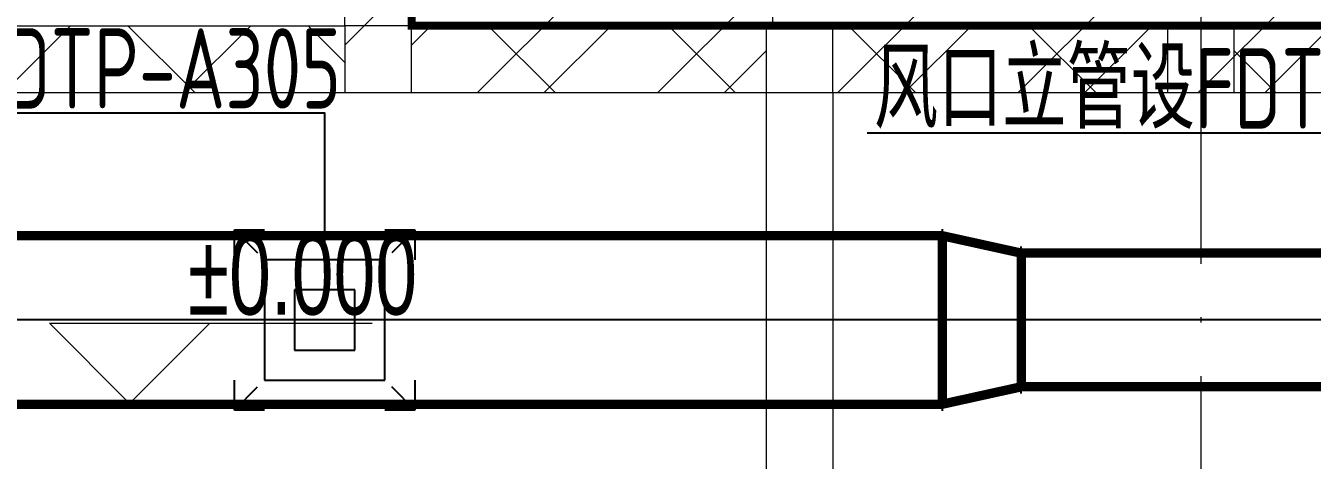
# Model space of a CAD drawing. Extents: x 4 to 13611208, y -605838 to 574722.
# Drawn here: x 13296005 to 13300814, y 189884 to 191510 of the extents above; entities that cross this region are included whole.
import ezdxf

# ---------------------------------------------------------------- set-up
doc = ezdxf.new("R2010")
doc.units = 0
doc.header["$LTSCALE"] = 1000
doc.header["$MEASUREMENT"] = 0
for name, pattern in [('CENTER2', [28.575, 19.05, -3.175, 3.175, -3.175]), ('DASH', [0.35, 0.25, -0.1]), ('DOTE', [2.42, 2, -0.2, 0.02, -0.2])]:
    doc.linetypes.add(name, pattern=pattern)
for name, color, linetype in [('DUCT-D-P标注', 7, 'Continuous'), ('DUCT-K-P标注', 7, 'Continuous'), ('DUCT-K-S中心线', 5, 'CENTER2'), ('DUCT-K-S法兰', 2, 'Continuous'), ('DUCT-K-S管', 40, 'Continuous'), ('DUCT-K-S管端线', 4, 'Continuous'), ('DUCT-K-S风口', 7, 'Continuous')]:
    doc.layers.add(name, color=color, linetype=linetype)
doc.layers.add('建筑底图', color=8, linetype='Continuous', lineweight=13)
doc.styles.add('C', font='HZTXT_E', dxfattribs={"width": 0.7, "bigfont": 'HZTXT'})
doc.styles.add('RS9', font='gbenor.shx', dxfattribs={"width": 0.8, "height": 300, "bigfont": 'hztxt.shx'})
pattern_1 = [(45, (0, 0), (-336.759605, 336.759605), []), (135, (0, 0), (-336.759605, -336.759605), [])]

# ---------------------------------------------------------------- blocks, each defined once
blk = doc.blocks.new('_FZH')
blk.add_lwpolyline([(-0.5, -0.5), (0.5, -0.5), (0.5, 0.5), (-0.5, 0.5)], close=True)
blk = doc.blocks.new('$风口$00000060')
for p, q in [((-300, 300), (-200, 300)), ((-300, 200), (-300, 300)), ((-300, 300), (-222.8, 222.8)), ((200, 300), (300, 300)), ((300, 300), (222.8, 222.8)), ((300, 300), (300, 200)), ((-300, -300), (-300, -200)), ((300, -200), (300, -300)), ((-300, -300), (-222.8, -222.8)), ((300, -300), (222.8, -222.8)), ((-200, -300), (-300, -300)), ((300, -300), (200, -300))]:
    blk.add_line(p, q)
at = {"color": 0}
for p, q in [((-200, 200), (-200, -200)), ((200, 200), (-200, 200)), ((200, -200), (200, 200)), ((-100, 100), (-100, -100)), ((100, 100), (-100, 100)), ((100, -100), (100, 100)), ((-100, -100), (100, -100)), ((-200, -200), (200, -200))]:
    blk.add_line(p, q, dxfattribs=at)

msp = doc.modelspace()

# ---------------------------------------------------------------- hatches: boundary and pattern name
at = {"layer": '建筑底图', "linetype": 'DASH'}
h = msp.add_hatch(dxfattribs=at)
h.set_pattern_fill('ANSI31', color=8, scale=300, style=0)
h.set_pattern_definition([(45, (0.27, -129739.5), (-336.759605, 336.759605), [])])
h.paths.add_polyline_path([(13297197.4, 195109.5), (13303822.4, 195109.5), (13303822.4, 191259.5), (13297197.4, 191259.5)])
at = {"layer": '建筑底图'}
h = msp.add_hatch(dxfattribs=at)
h.set_pattern_fill('ANSI37', color=8, scale=300, style=0)
h.set_pattern_definition(pattern_1)
h.paths.add_polyline_path([(13297447.4, 192309.5), (13297197.4, 192309.5), (13297197.4, 191509.5), (13297447.4, 191509.5)])
h = msp.add_hatch(dxfattribs=at)
h.set_pattern_fill('ANSI37', color=8, scale=300, style=0)
h.set_pattern_definition(pattern_1)
h.paths.add_polyline_path([(13297197.4, 191259.5), (13297197.4, 191509.5), (13295322.4, 191509.5), (13295322.4, 191259.5)])
h = msp.add_hatch(dxfattribs=at)
h.set_pattern_fill('ANSI37', color=8, scale=300, style=0)
h.set_pattern_definition(pattern_1)
h.paths.add_polyline_path([(13298772.4, 191259.5), (13298772.4, 191509.5), (13297447.4, 191509.5), (13297447.4, 191259.5)])
h = msp.add_hatch(dxfattribs=at)
h.set_pattern_fill('ANSI37', color=8, scale=300, style=0)
h.set_pattern_definition(pattern_1)
h.paths.add_polyline_path([(13299022.4, 191509.5), (13299022.4, 191259.5), (13300272.4, 191259.5), (13300272.4, 191509.5)])
h = msp.add_hatch(dxfattribs=at)
h.set_pattern_fill('ANSI37', color=8, scale=300, style=0)
h.set_pattern_definition(pattern_1)
h.paths.add_polyline_path([(13303572.4, 191259.5), (13303572.4, 191509.5), (13300522.4, 191509.5), (13300522.4, 191259.5)])

# ---------------------------------------------------------------- linework, layer by layer
at = {"layer": 'DUCT-D-P标注', "const_width": 30}
msp.add_lwpolyline([(13297447.4, 194859.5), (13303572.4, 194859.5), (13303572.4, 191509.5), (13297447.4, 191509.5)], close=True, dxfattribs=at)
at = {"layer": 'DUCT-K-P标注'}
for points, elevation in [([(13294549.9, 191184.1), (13297122.4, 191184.1), (13297122.4, 190584.5)], 3735), ([(13299149.9, 191109.1), (13301722.4, 191109.1), (13301722.4, 190509.5)], 3225)]:
    msp.add_lwpolyline(points, dxfattribs=dict(at, elevation=elevation))
at = {"layer": 'DUCT-K-S中心线'}
for p, q in [((13299430.7, 190409.1), (13280221.4, 190409.1)), ((13299725.9, 190409.1), (13299430.9, 190409.1)), ((13302872, 190409.1), (13299726.1, 190409.1))]:
    msp.add_line(p, q, dxfattribs=at)
at = {"layer": 'DUCT-K-S法兰'}
for p, q in [((13299430.8, 190749.1), (13299430.8, 190069.1)), ((13299726, 190134.1), (13299726, 190684.1))]:
    msp.add_line(p, q, dxfattribs=at)
at = {"layer": 'DUCT-K-S法兰', "color": 18, "true_color": 0x000000}
for p in [(13299430.7, 190409.1, 4000), (13299430.9, 190409.1, 4000), (13299725.9, 190409.1, 3960), (13299726.1, 190409.1, 3960)]:
    msp.add_point(p, dxfattribs=at)
at = {"layer": 'DUCT-K-S管', "const_width": 35}
for points in [[(13299430.7, 190724.1), (13280221.4, 190724.1)], [(13299430.7, 190094.1), (13299430.7, 190724.1)], [(13299725.9, 190659.1), (13299430.9, 190724.1)], [(13302872, 190659.1), (13299726.1, 190659.1)], [(13299726.1, 190659.1), (13299726.1, 190159.1)], [(13299725.9, 190159.1), (13299430.9, 190094.1)], [(13299726.1, 190159.1), (13302872, 190159.1)], [(13280221.4, 190094.1), (13299430.7, 190094.1)]]:
    msp.add_lwpolyline(points, dxfattribs=at)
at = {"layer": 'DUCT-K-S管', "color": 18, "true_color": 0x000000}
for p in [(13299430.9, 190409.1, 4000), (13299725.9, 190409.1, 3960)]:
    msp.add_point(p, dxfattribs=at)
at = {"layer": 'DUCT-K-S管端线'}
for p, q in [((13299430.9, 190724.1), (13299430.9, 190094.1)), ((13299725.9, 190159.1), (13299725.9, 190659.1))]:
    msp.add_line(p, q, dxfattribs=at)
at = {"layer": '建筑底图', "color": 8, "linetype": 'DOTE'}
msp.add_line((13300397.4, 209559.5), (13300397.4, 180083), dxfattribs=at)
at = {"layer": '建筑底图', "color": 8}
for p, q in [((13297197.4, 191509.5), (13297197.4, 192309.5)), ((13295322.4, 191509.5), (13297197.4, 191509.5)), ((13297447.4, 191509.5), (13298772.4, 191509.5)), ((13299022.4, 191509.5), (13300272.4, 191509.5)), ((13300522.4, 191509.5), (13303572.4, 191509.5)), ((13295322.4, 191259.5), (13297197.4, 191259.5)), ((13297447.4, 191259.5), (13298772.4, 191259.5)), ((13298772.4, 191259.5), (13298772.4, 189184.5)), ((13299022.4, 191259.5), (13299022.4, 189184.5)), ((13299022.4, 191259.5), (13300272.4, 191259.5)), ((13300522.4, 191259.5), (13303572.4, 191259.5))]:
    msp.add_line(p, q, dxfattribs=at)
at = {"layer": '建筑底图'}
for p, q in [((13296393.5, 190096.6), (13296093.5, 190396.6)), ((13296093.5, 190396.6), (13297299.5, 190396.6)), ((13296393.5, 190096.6), (13296693.5, 190396.6))]:
    msp.add_line(p, q, dxfattribs=at)
at = {"layer": '建筑底图', "color": 8}
msp.add_lwpolyline([(13298797.4, 191509.5), (13298797.4, 194209.5), (13302972.4, 194209.5), (13302972.4, 191509.5)], close=True, dxfattribs=at)

# ---------------------------------------------------------------- block references
at = {"layer": 'DUCT-K-S风口', "xscale": 1.125, "yscale": 1.125}
msp.add_blockref('$风口$00000060', (13297122.4, 190409.1, 3735), dxfattribs=at)
at = {"layer": '建筑底图', "color": 8, "xscale": 250, "yscale": 250, "zscale": 250, "rotation": 270}
for p in [(13297322.4, 191384.5), (13298897.4, 191384.5), (13300397.4, 191384.5)]:
    msp.add_blockref('_FZH', p, dxfattribs=at)

# ---------------------------------------------------------------- texts
at = {"layer": 'DUCT-K-P标注', "style": 'RS9', "width": 0.8}
for s, p in [('风口立管设FDTP-A305', (13294575.5, 191200, 3225)), ('风口立管设FDTP-A306', (13299175.5, 191125, 2715))]:
    msp.add_text(s, height=300, rotation=359.9962, dxfattribs=at).set_placement(p)
at = {"layer": '建筑底图', "style": 'C', "width": 0.7}
msp.add_text('%%P0.000', height=300, dxfattribs=at).set_placement((13296611.2, 190429.5))

doc.saveas('drawing.dxf')
